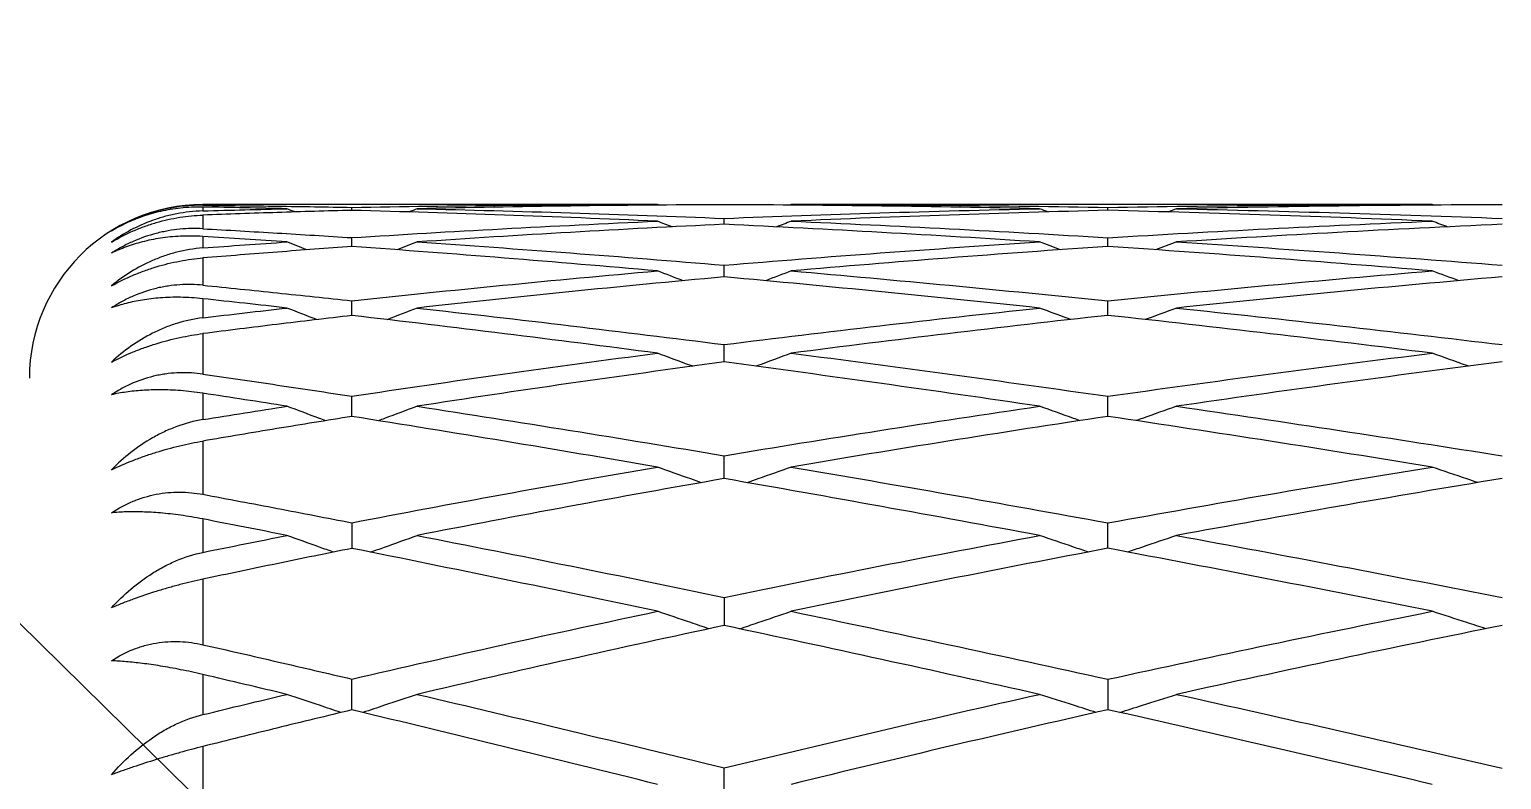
# Model space of a CAD drawing. Extents: x 6453 to 7582, y 0 to 827.
# Drawn here: x 6608.18 to 6616.67, y 231.45 to 235.77 of the extents above; entities that cross this region are included whole.
import ezdxf

# ---------------------------------------------------------------- set-up
doc = ezdxf.new("R2010")
doc.units = 0
doc.header["$LTSCALE"] = 30
doc.header["$MEASUREMENT"] = 0
doc.header["$PDMODE"] = 3
doc.header["$PDSIZE"] = -10
doc.layers.get('0').update_dxf_attribs({"linetype": 'CONTINUOUS'})
doc.layers.get('DEFPOINTS').update_dxf_attribs({"linetype": 'CONTINUOUS'})
doc.layers.add('1', color=7, linetype='CONTINUOUS')
doc.styles.add('Daelim Dimension', font='')
doc.styles.get('Daelim Dimension').set_extended_font_data('나눔고딕')
doc.dimstyles.new('DEFAULT', dxfattribs={"dimscale": 2, "dimtxt": 2, "dimasz": 2, "dimexe": 0, "dimexo": 2, "dimgap": 1, "dimtad": 1, "dimdec": 1, "dimzin": 9, "dimdsep": 46, "dimtxsty": 'Daelim Dimension', "dimcen": 0.5, "dimclrd": 252, "dimclre": 252, "dimclrt": 3, "dimadec": 1, "dimazin": 0, "dimtfac": 1, "dimtdec": 1, "dimtix": 1, "dimtmove": 0, "dimatfit": 3, "dimfxl": 1, "dimtolj": 1, "dimtzin": 1, "dimlwd": 9, "dimlwe": 9, "dimarcsym": 0})

# ---------------------------------------------------------------- blocks, each defined once
blk = doc.blocks.new('*D49')
at = {"color": 5, "lineweight": 9, "ltscale": 0.5, "transparency": 16777216}
for p, q in [((6677.3328, 220.0669), (6628.5483, 268.0055)), ((6604.9219, 241.1087), (6627.1712, 263.7506)), ((6649.4763, 191.7188), (6600.6918, 239.6574))]:
    blk.add_line(p, q, dxfattribs=at)
at = {"color": 5, "ltscale": 0.5, "transparency": 16777216}
for points in [[(6626.6957, 264.2179), (6627.6467, 263.2834), (6629.9748, 266.6037)], [(6604.4464, 241.5759), (6605.3974, 240.6414), (6602.1183, 238.2556)]]:
    blk.add_solid(points, dxfattribs=at)
at = {"layer": 'DEFPOINTS', "color": 0, "ltscale": 0.5, "transparency": 16777216}
for p in [(6629.9748, 266.6037), (6680.1858, 217.2633), (6652.3293, 188.9152)]:
    blk.add_point(p, dxfattribs=at)
at = {"color": 7, "ltscale": 0.5, "transparency": 16777216, "insert": (6610.7629, 257.6217), "char_height": 10, "attachment_point": 5, "rotation": 45.50109, "style": 'Daelim Dimension'}
blk.add_mtext('\\A1;40', dxfattribs=at)

msp = doc.modelspace()

# ---------------------------------------------------------------- linework, layer by layer
at = {"layer": '1', "color": 7, "linetype": 'Continuous', "lineweight": 18}
for p, q in [((6611.8053, 234.7633), (6609.1848, 234.7633)), ((6616.2713, 234.7633), (6612.577, 234.7633))]:
    msp.add_line(p, q, dxfattribs=at)
msp.add_arc((6609.1848, 233.7633), 1, 90, 180, dxfattribs=at)
for points, knots in [([(6609.1848, 234.7592), (6609.1411, 234.7596), (6609.0969, 234.7571), (6609.0297, 234.7485), (6609.0072, 234.7448), (6608.9731, 234.738), (6608.9617, 234.7355), (6608.9388, 234.73), (6608.9274, 234.7271), (6608.8707, 234.7114), (6608.8264, 234.6956), (6608.7618, 234.6673), (6608.7405, 234.657), (6608.7091, 234.6404), (6608.6986, 234.6347), (6608.6781, 234.6229), (6608.668, 234.6168), (6608.658, 234.6106)], [0, 0, 0, 0, 0.25, 0.25, 0.375, 0.375, 0.4375, 0.4375, 0.5, 0.5, 0.75, 0.75, 0.875, 0.875, 0.9375, 0.9375, 1, 1, 1, 1]), ([(6609.1848, 234.7269), (6609.1321, 234.7254), (6609.082, 234.7196), (6609.0097, 234.7055), (6608.9861, 234.7), (6608.9515, 234.6904), (6608.94, 234.687), (6608.9174, 234.6798), (6608.9062, 234.676), (6608.851, 234.6562), (6608.8094, 234.6376), (6608.7306, 234.5959), (6608.6934, 234.5727), (6608.658, 234.5475)], [0, 0, 0, 0, 0.25, 0.25, 0.375, 0.375, 0.4375, 0.4375, 0.5, 0.5, 0.75, 0.75, 1, 1, 1, 1]), ([(6608.658, 234.5475), (6608.6978, 234.5712), (6608.7393, 234.5925), (6608.804, 234.6206), (6608.8261, 234.6294), (6608.8709, 234.6456), (6608.8934, 234.6529), (6608.9609, 234.6725), (6609.0061, 234.6825), (6609.0741, 234.6934), (6609.0965, 234.6962), (6609.141, 234.7006), (6609.163, 234.702), (6609.1848, 234.7028)], [0, 0, 0, 0, 0.25, 0.25, 0.375, 0.375, 0.5, 0.5, 0.75, 0.75, 0.875, 0.875, 1, 1, 1, 1]), ([(6609.1848, 234.6239), (6609.1411, 234.6263), (6609.0969, 234.6256), (6609.0297, 234.6191), (6609.0072, 234.616), (6608.9731, 234.61), (6608.9617, 234.6078), (6608.9388, 234.6028), (6608.9274, 234.6001), (6608.8707, 234.5854), (6608.8264, 234.57), (6608.7618, 234.5416), (6608.7405, 234.5312), (6608.7091, 234.5143), (6608.6986, 234.5084), (6608.6781, 234.4963), (6608.668, 234.4901), (6608.658, 234.4837)], [0, 0, 0, 0, 0.25, 0.25, 0.375, 0.375, 0.4375, 0.4375, 0.5, 0.5, 0.75, 0.75, 0.875, 0.875, 0.9375, 0.9375, 1, 1, 1, 1]), ([(6609.1848, 234.5134), (6609.1321, 234.5095), (6609.082, 234.5009), (6609.0097, 234.4824), (6608.9861, 234.4754), (6608.9515, 234.4634), (6608.94, 234.4592), (6608.9174, 234.4504), (6608.9062, 234.4458), (6608.851, 234.4218), (6608.8094, 234.3997), (6608.7306, 234.3508), (6608.6934, 234.324), (6608.658, 234.2949)], [0, 0, 0, 0, 0.25, 0.25, 0.375, 0.375, 0.4375, 0.4375, 0.5, 0.5, 0.75, 0.75, 1, 1, 1, 1]), ([(6608.658, 234.2949), (6608.6978, 234.3173), (6608.7393, 234.3377), (6608.804, 234.3652), (6608.8261, 234.3739), (6608.8709, 234.3901), (6608.8934, 234.3975), (6608.9609, 234.4178), (6609.0061, 234.4288), (6609.0741, 234.4416), (6609.0965, 234.4452), (6609.141, 234.4512), (6609.163, 234.4536), (6609.1848, 234.4554)], [0, 0, 0, 0, 0.25, 0.25, 0.375, 0.375, 0.5, 0.5, 0.75, 0.75, 0.875, 0.875, 1, 1, 1, 1]), ([(6609.1848, 234.2984), (6609.1411, 234.3028), (6609.0969, 234.3038), (6609.0297, 234.2995), (6609.0072, 234.2972), (6608.9731, 234.2921), (6608.9617, 234.2901), (6608.9388, 234.2857), (6608.9274, 234.2832), (6608.8707, 234.2695), (6608.8264, 234.2547), (6608.7618, 234.2266), (6608.7405, 234.2162), (6608.7091, 234.1992), (6608.6986, 234.1932), (6608.6781, 234.181), (6608.668, 234.1746), (6608.658, 234.1681)], [0, 0, 0, 0, 0.25, 0.25, 0.375, 0.375, 0.4375, 0.4375, 0.5, 0.5, 0.75, 0.75, 0.875, 0.875, 0.9375, 0.9375, 1, 1, 1, 1]), ([(6609.1848, 234.1108), (6609.1321, 234.1045), (6609.082, 234.0934), (6609.0097, 234.0707), (6608.9861, 234.0622), (6608.9515, 234.048), (6608.94, 234.0431), (6608.9174, 234.0327), (6608.9062, 234.0273), (6608.851, 233.9994), (6608.8094, 233.9741), (6608.7306, 233.9186), (6608.6934, 233.8883), (6608.658, 233.8558)], [0, 0, 0, 0, 0.25, 0.25, 0.375, 0.375, 0.4375, 0.4375, 0.5, 0.5, 0.75, 0.75, 1, 1, 1, 1]), ([(6608.658, 233.8558), (6608.6978, 233.8767), (6608.7393, 233.8959), (6608.804, 233.9225), (6608.8261, 233.9309), (6608.8709, 233.947), (6608.8934, 233.9544), (6608.9609, 233.9752), (6609.0061, 233.987), (6609.0741, 234.0016), (6609.0965, 234.0059), (6609.141, 234.0135), (6609.163, 234.0168), (6609.1848, 234.0195)], [0, 0, 0, 0, 0.25, 0.25, 0.375, 0.375, 0.5, 0.5, 0.75, 0.75, 0.875, 0.875, 1, 1, 1, 1]), ([(6612.009, 233.8308), (6612.0051, 233.8323), (6611.937, 233.8575), (6611.8691, 233.8828), (6611.8053, 233.9068)], [0, 0, 0, 0, 0.057799, 1, 1, 1, 1]), ([(6612.1904, 233.856), (6612.1904, 233.8574), (6612.1904, 233.8908), (6612.1904, 233.9242), (6612.1904, 233.9562)], [0, 0, 0, 0, 0.042006, 1, 1, 1, 1]), ([(6612.577, 233.9068), (6612.5129, 233.8829), (6612.4448, 233.8577), (6612.3765, 233.8325), (6612.3727, 233.831)], [0, 0, 0, 0, 0.943897, 1, 1, 1, 1]), ([(6616.4834, 233.8313), (6616.4797, 233.8326), (6616.4088, 233.8577), (6616.3381, 233.8829), (6616.2713, 233.9068)], [0, 0, 0, 0, 0.052273, 1, 1, 1, 1]), ([(6609.1848, 233.7863), (6609.1411, 233.7926), (6609.0969, 233.7953), (6609.0297, 233.7933), (6609.0072, 233.7917), (6608.9731, 233.7875), (6608.9617, 233.7859), (6608.9388, 233.782), (6608.9274, 233.7798), (6608.8707, 233.7674), (6608.8264, 233.7533), (6608.7618, 233.7257), (6608.7405, 233.7155), (6608.7091, 233.6985), (6608.6986, 233.6926), (6608.6781, 233.6803), (6608.668, 233.6739), (6608.658, 233.6673)], [0, 0, 0, 0, 0.25, 0.25, 0.375, 0.375, 0.4375, 0.4375, 0.5, 0.5, 0.75, 0.75, 0.875, 0.875, 0.9375, 0.9375, 1, 1, 1, 1]), ([(6610.0441, 233.5418), (6610.0441, 233.5478), (6610.0441, 233.5868), (6610.0441, 233.6257), (6610.0441, 233.6586)], [0, 0, 0, 0, 0.153689, 1, 1, 1, 1]), ([(6614.4026, 233.5424), (6614.4026, 233.5481), (6614.4026, 233.5867), (6614.4026, 233.6253), (6614.4026, 233.6581)], [0, 0, 0, 0, 0.148094, 1, 1, 1, 1]), ([(6609.8923, 233.5172), (6609.8803, 233.5217), (6609.8057, 233.5495), (6609.7315, 233.5774), (6609.6694, 233.6009)], [0, 0, 0, 0, 0.161755, 1, 1, 1, 1]), ([(6610.4203, 233.6009), (6610.3576, 233.5774), (6610.2828, 233.5494), (6610.2081, 233.5217), (6610.1961, 233.5172)], [0, 0, 0, 0, 0.83928, 1, 1, 1, 1]), ([(6614.2419, 233.5175), (6614.2294, 233.5219), (6614.1512, 233.5496), (6614.0733, 233.5775), (6614.0079, 233.6009)], [0, 0, 0, 0, 0.158758, 1, 1, 1, 1]), ([(6614.7985, 233.6009), (6614.7329, 233.5775), (6614.6548, 233.5497), (6614.5764, 233.5221), (6614.5641, 233.5177)], [0, 0, 0, 0, 0.842749, 1, 1, 1, 1]), ([(6609.1848, 233.5237), (6609.1321, 233.5151), (6609.082, 233.5014), (6609.0097, 233.4748), (6608.9861, 233.465), (6608.9515, 233.4487), (6608.94, 233.443), (6608.9174, 233.4313), (6608.9062, 233.4251), (6608.851, 233.3936), (6608.8094, 233.3654), (6608.7306, 233.3038), (6608.6934, 233.2705), (6608.658, 233.2349)], [0, 0, 0, 0, 0.25, 0.25, 0.375, 0.375, 0.4375, 0.4375, 0.5, 0.5, 0.75, 0.75, 1, 1, 1, 1]), ([(6608.658, 233.2349), (6608.6978, 233.254), (6608.7393, 233.2719), (6608.804, 233.2972), (6608.8261, 233.3053), (6608.8709, 233.3211), (6608.8934, 233.3285), (6608.9609, 233.3495), (6609.0061, 233.3619), (6609.0741, 233.3782), (6609.0965, 233.3832), (6609.141, 233.3923), (6609.163, 233.3964), (6609.1848, 233.4001)], [0, 0, 0, 0, 0.25, 0.25, 0.375, 0.375, 0.5, 0.5, 0.75, 0.75, 0.875, 0.875, 1, 1, 1, 1]), ([(6612.1904, 233.1837), (6612.1904, 233.194), (6612.1904, 233.2379), (6612.1904, 233.2819), (6612.1904, 233.3156)], [0, 0, 0, 0, 0.23322, 1, 1, 1, 1]), ([(6612.0583, 233.1599), (6612.0379, 233.1671), (6611.9533, 233.1972), (6611.8691, 233.2273), (6611.8053, 233.2503)], [0, 0, 0, 0, 0.240501, 1, 1, 1, 1]), ([(6612.577, 233.2503), (6612.5129, 233.2274), (6612.4284, 233.1973), (6612.3436, 233.1673), (6612.3233, 233.1601)], [0, 0, 0, 0, 0.760744, 1, 1, 1, 1]), ([(6616.5348, 233.1604), (6616.5139, 233.1675), (6616.4258, 233.1974), (6616.3381, 233.2274), (6616.2713, 233.2503)], [0, 0, 0, 0, 0.23646, 1, 1, 1, 1]), ([(6608.658, 232.9867), (6608.6978, 233.013), (6608.7393, 233.0352), (6608.804, 233.062), (6608.8261, 233.0698), (6608.8709, 233.0833), (6608.8934, 233.0889), (6608.9609, 233.102), (6609.0061, 233.1061), (6609.0741, 233.1058), (6609.0965, 233.1047), (6609.141, 233.1004), (6609.163, 233.0972), (6609.1848, 233.0931)], [0, 0, 0, 0, 0.25, 0.25, 0.375, 0.375, 0.5, 0.5, 0.75, 0.75, 0.875, 0.875, 1, 1, 1, 1]), ([(6610.0441, 232.9292), (6610.0441, 232.8947), (6610.0441, 232.8454), (6610.0441, 232.7961), (6610.0441, 232.7813)], [0, 0, 0, 0, 0.6993, 1, 1, 1, 1]), ([(6614.4026, 232.7819), (6614.4026, 232.7964), (6614.4026, 232.8453), (6614.4026, 232.8942), (6614.4026, 232.9285)], [0, 0, 0, 0, 0.296471, 1, 1, 1, 1]), ([(6609.9383, 232.7596), (6609.9109, 232.7694), (6609.821, 232.8013), (6609.7315, 232.8335), (6609.6694, 232.8559)], [0, 0, 0, 0, 0.304484, 1, 1, 1, 1]), ([(6610.1501, 232.7597), (6610.1774, 232.7694), (6610.2675, 232.8013), (6610.3576, 232.8334), (6610.4203, 232.8559)], [0, 0, 0, 0, 0.303681, 1, 1, 1, 1]), ([(6614.2899, 232.76), (6614.2614, 232.7696), (6614.1671, 232.8015), (6614.0733, 232.8335), (6614.0079, 232.8559)], [0, 0, 0, 0, 0.301508, 1, 1, 1, 1]), ([(6614.7985, 232.8559), (6614.7329, 232.8335), (6614.6388, 232.8016), (6614.5443, 232.7698), (6614.5159, 232.7602)], [0, 0, 0, 0, 0.699408, 1, 1, 1, 1]), ([(6608.658, 232.4391), (6608.6934, 232.4773), (6608.7305, 232.5133), (6608.8091, 232.58), (6608.8505, 232.6108), (6608.9164, 232.6524), (6608.939, 232.6655), (6608.9855, 232.6899), (6609.0092, 232.7012), (6609.0818, 232.7316), (6609.1321, 232.7476), (6609.1848, 232.7584)], [0, 0, 0, 0, 0.25, 0.25, 0.5, 0.5, 0.625, 0.625, 0.75, 0.75, 1, 1, 1, 1]), ([(6609.1848, 232.6039), (6609.1411, 232.5946), (6609.0969, 232.5842), (6609.0297, 232.5667), (6609.0072, 232.5605), (6608.9731, 232.5508), (6608.9617, 232.5474), (6608.9388, 232.5406), (6608.9274, 232.5371), (6608.8707, 232.5194), (6608.8264, 232.5044), (6608.7618, 232.4807), (6608.7405, 232.4727), (6608.7091, 232.4602), (6608.6986, 232.456), (6608.6781, 232.4476), (6608.668, 232.4433), (6608.658, 232.4391)], [0, 0, 0, 0, 0.25, 0.25, 0.375, 0.375, 0.4375, 0.4375, 0.5, 0.5, 0.75, 0.75, 0.875, 0.875, 0.9375, 0.9375, 1, 1, 1, 1]), ([(6612.1904, 232.4992), (6612.1904, 232.4641), (6612.1904, 232.4101), (6612.1904, 232.356), (6612.1904, 232.337)], [0, 0, 0, 0, 0.64856, 1, 1, 1, 1]), ([(6612.1033, 232.3179), (6612.0679, 232.3298), (6611.9682, 232.3633), (6611.8691, 232.3969), (6611.8053, 232.4187)], [0, 0, 0, 0, 0.354813, 1, 1, 1, 1]), ([(6612.278, 232.318), (6612.3135, 232.3299), (6612.4134, 232.3634), (6612.5129, 232.397), (6612.577, 232.4187)], [0, 0, 0, 0, 0.354189, 1, 1, 1, 1]), ([(6616.5818, 232.3184), (6616.5452, 232.3301), (6616.4414, 232.3634), (6616.3381, 232.3969), (6616.2713, 232.4187)], [0, 0, 0, 0, 0.351715, 1, 1, 1, 1]), ([(6608.658, 232.1339), (6608.6978, 232.1599), (6608.7393, 232.1815), (6608.804, 232.2071), (6608.8261, 232.2145), (6608.8709, 232.227), (6608.8934, 232.2319), (6608.9609, 232.2433), (6609.0061, 232.246), (6609.0741, 232.2435), (6609.0965, 232.2415), (6609.141, 232.2355), (6609.163, 232.2315), (6609.1848, 232.2265)], [0, 0, 0, 0, 0.25, 0.25, 0.375, 0.375, 0.5, 0.5, 0.75, 0.75, 0.875, 0.875, 1, 1, 1, 1]), ([(6610.0441, 231.8506), (6610.0441, 231.8742), (6610.0441, 231.9333), (6610.0441, 231.9925), (6610.0441, 232.0281)], [0, 0, 0, 0, 0.397433, 1, 1, 1, 1]), ([(6614.4026, 232.0273), (6614.4026, 231.9918), (6614.4026, 231.9332), (6614.4026, 231.8746), (6614.4026, 231.8514)], [0, 0, 0, 0, 0.605864, 1, 1, 1, 1]), ([(6609.9808, 231.8352), (6609.9392, 231.8491), (6609.835, 231.8839), (6609.7315, 231.9189), (6609.6694, 231.94)], [0, 0, 0, 0, 0.399096, 1, 1, 1, 1]), ([(6610.4203, 231.94), (6610.3576, 231.9189), (6610.2533, 231.8838), (6610.1491, 231.8491), (6610.1075, 231.8353)], [0, 0, 0, 0, 0.601514, 1, 1, 1, 1]), ([(6614.3344, 231.8357), (6614.2911, 231.8494), (6614.1819, 231.8841), (6614.0733, 231.9189), (6614.0079, 231.94)], [0, 0, 0, 0, 0.396351, 1, 1, 1, 1]), ([(6614.4711, 231.8358), (6614.5145, 231.8495), (6614.6239, 231.8842), (6614.7329, 231.919), (6614.7985, 231.94)], [0, 0, 0, 0, 0.395931, 1, 1, 1, 1]), ([(6608.658, 231.4769), (6608.6934, 231.5175), (6608.7305, 231.5557), (6608.8091, 231.627), (6608.8505, 231.6601), (6608.9164, 231.7052), (6608.939, 231.7194), (6608.9855, 231.7462), (6609.0092, 231.7585), (6609.0818, 231.7923), (6609.1321, 231.8105), (6609.1848, 231.8233)], [0, 0, 0, 0, 0.25, 0.25, 0.5, 0.5, 0.625, 0.625, 0.75, 0.75, 1, 1, 1, 1]), ([(6609.1848, 231.6396), (6609.1411, 231.6286), (6609.0969, 231.6169), (6609.0297, 231.5981), (6609.0072, 231.5916), (6608.9731, 231.5816), (6608.9617, 231.5782), (6608.9388, 231.5713), (6608.9274, 231.5678), (6608.8707, 231.5503), (6608.8264, 231.536), (6608.7618, 231.5141), (6608.7405, 231.5067), (6608.7091, 231.4955), (6608.6986, 231.4918), (6608.6781, 231.4843), (6608.668, 231.4806), (6608.658, 231.4769)], [0, 0, 0, 0, 0.25, 0.25, 0.375, 0.375, 0.4375, 0.4375, 0.5, 0.5, 0.75, 0.75, 0.875, 0.875, 0.9375, 0.9375, 1, 1, 1, 1]), ([(6612.1904, 231.3252), (6612.1904, 231.3527), (6612.1904, 231.4163), (6612.1904, 231.4798), (6612.1904, 231.5158)], [0, 0, 0, 0, 0.433247, 1, 1, 1, 1])]:
    msp.add_open_spline(points, degree=3, knots=knots, dxfattribs=at)
for points in [[(6609.1848, 234.7491), (6609.14, 234.7499), (6609.0545, 234.7456), (6608.9386, 234.7257), (6608.8344, 234.6952), (6608.7416, 234.6571), (6608.685, 234.6267), (6608.658, 234.6106)], [(6609.1848, 234.7592), (6609.3277, 234.7579), (6609.6137, 234.7545), (6609.9005, 234.7498), (6610.0441, 234.7471)], [(6609.6694, 234.7393), (6609.5886, 234.7411), (6609.4269, 234.7446), (6609.2655, 234.7477), (6609.1848, 234.7491)], [(6610.0441, 234.7471), (6610.3362, 234.7525), (6610.9219, 234.7606), (6611.5104, 234.7633), (6611.8053, 234.7633)], [(6610.0441, 234.73), (6610.0441, 234.7357), (6610.0441, 234.7414), (6610.0441, 234.7471)], [(6612.1904, 234.7625), (6611.8939, 234.7614), (6611.3024, 234.7564), (6610.7138, 234.7459), (6610.4203, 234.7393)], [(6611.8158, 234.7591), (6611.8123, 234.7605), (6611.8088, 234.7619), (6611.8053, 234.7633)], [(6614.0079, 234.7393), (6613.7046, 234.7458), (6613.0983, 234.7562), (6612.4929, 234.7614), (6612.1904, 234.7625)], [(6612.577, 234.7633), (6612.5738, 234.762), (6612.5706, 234.7608), (6612.5674, 234.7596)], [(6612.577, 234.7633), (6612.8811, 234.7633), (6613.4895, 234.7605), (6614.0982, 234.7524), (6614.4026, 234.747)], [(6614.4026, 234.747), (6614.7044, 234.7523), (6615.3176, 234.7605), (6615.9502, 234.7633), (6616.2713, 234.7633)], [(6614.4026, 234.7301), (6614.4026, 234.7357), (6614.4026, 234.7414), (6614.4026, 234.747)], [(6616.6745, 234.7625), (6616.3615, 234.7614), (6615.7358, 234.7564), (6615.1108, 234.7459), (6614.7985, 234.7393)], [(6616.2822, 234.7592), (6616.2786, 234.7606), (6616.275, 234.7619), (6616.2713, 234.7633)], [(6609.1848, 234.7269), (6609.2655, 234.7292), (6609.4269, 234.7335), (6609.5886, 234.7375), (6609.6694, 234.7393)], [(6610.0441, 234.73), (6609.9005, 234.7262), (6609.6137, 234.7178), (6609.3277, 234.708), (6609.1848, 234.7028)], [(6609.716, 234.7205), (6609.7005, 234.7267), (6609.6849, 234.733), (6609.6694, 234.7393)], [(6611.8053, 234.6674), (6611.5106, 234.6804), (6610.9223, 234.7039), (6610.3364, 234.7222), (6610.0441, 234.73)], [(6610.0441, 234.5726), (6610.3278, 234.5907), (6610.905, 234.6247), (6611.5019, 234.654), (6611.8053, 234.6674)], [(6610.4203, 234.7393), (6610.4042, 234.7328), (6610.3881, 234.7264), (6610.372, 234.7199)], [(6610.4203, 234.7393), (6610.7142, 234.7327), (6611.3031, 234.7167), (6611.8943, 234.6955), (6612.1904, 234.6836)], [(6611.8914, 234.6337), (6611.8627, 234.6449), (6611.834, 234.6562), (6611.8053, 234.6674)], [(6612.1904, 234.6836), (6612.4852, 234.6954), (6613.0829, 234.7166), (6613.6969, 234.7326), (6614.0079, 234.7393)], [(6612.1904, 234.6497), (6612.1904, 234.661), (6612.1904, 234.6723), (6612.1904, 234.6836)], [(6612.577, 234.6674), (6612.5485, 234.6563), (6612.5199, 234.6452), (6612.4914, 234.6341)], [(6614.4026, 234.7301), (6614.0978, 234.7224), (6613.4887, 234.7044), (6612.8807, 234.6807), (6612.577, 234.6674)], [(6612.577, 234.6674), (6612.8811, 234.6541), (6613.4895, 234.6249), (6614.0982, 234.5907), (6614.4026, 234.5724)], [(6614.0591, 234.7196), (6614.0421, 234.7262), (6614.025, 234.7327), (6614.0079, 234.7393)], [(6616.2713, 234.6674), (6615.96, 234.6804), (6615.3373, 234.7039), (6614.7142, 234.7223), (6614.4026, 234.7301)], [(6614.4026, 234.5724), (6614.7074, 234.5907), (6615.3236, 234.6249), (6615.9532, 234.6541), (6616.2713, 234.6674)], [(6614.7985, 234.7393), (6614.7817, 234.7329), (6614.7649, 234.7265), (6614.7481, 234.7201)], [(6614.7985, 234.7393), (6615.1121, 234.7326), (6615.7384, 234.7166), (6616.3628, 234.6953), (6616.6745, 234.6835)], [(6616.3608, 234.634), (6616.331, 234.6451), (6616.3011, 234.6563), (6616.2713, 234.6674)], [(6609.1848, 234.5798), (6609.14, 234.5826), (6609.0545, 234.583), (6608.9386, 234.5711), (6608.8344, 234.5495), (6608.7416, 234.5204), (6608.685, 234.4966), (6608.658, 234.4837)], [(6609.1848, 234.6239), (6609.3277, 234.616), (6609.6137, 234.5995), (6609.9005, 234.5817), (6610.0441, 234.5726)], [(6609.6694, 234.5478), (6609.5886, 234.5533), (6609.4269, 234.5642), (6609.2655, 234.5746), (6609.1848, 234.5798)], [(6612.1904, 234.6497), (6611.8945, 234.6356), (6611.3036, 234.6045), (6610.7144, 234.5677), (6610.4203, 234.5478)], [(6614.0079, 234.5478), (6613.7047, 234.5673), (6613.0986, 234.6038), (6612.493, 234.6353), (6612.1904, 234.6497)], [(6616.6745, 234.6499), (6616.3548, 234.6354), (6615.7224, 234.6038), (6615.1041, 234.5673), (6614.7985, 234.5478)], [(6609.1848, 234.5134), (6609.2648, 234.5193), (6609.4255, 234.5309), (6609.5878, 234.5423), (6609.6694, 234.5478)], [(6610.0441, 234.5216), (6609.9007, 234.5113), (6609.614, 234.4899), (6609.3278, 234.4671), (6609.1848, 234.4554)], [(6609.7838, 234.5022), (6609.7456, 234.5174), (6609.7075, 234.5326), (6609.6694, 234.5478)], [(6610.0441, 234.5216), (6610.0441, 234.5386), (6610.0441, 234.5556), (6610.0441, 234.5726)], [(6611.8053, 234.3809), (6611.5106, 234.4067), (6610.9223, 234.4561), (6610.3364, 234.5006), (6610.0441, 234.5216)], [(6610.4203, 234.5478), (6610.3816, 234.5325), (6610.343, 234.5172), (6610.3043, 234.5019)], [(6610.4203, 234.5478), (6610.7142, 234.528), (6611.3032, 234.4857), (6611.8943, 234.4386), (6612.1904, 234.4138)], [(6612.1904, 234.4138), (6612.4864, 234.4386), (6613.0854, 234.4857), (6613.6981, 234.5279), (6614.0079, 234.5478)], [(6614.4026, 234.5218), (6614.0915, 234.5008), (6613.4762, 234.4562), (6612.8744, 234.4067), (6612.577, 234.3809)], [(6614.1294, 234.5018), (6614.0888, 234.5171), (6614.0483, 234.5325), (6614.0079, 234.5478)], [(6614.4026, 234.5218), (6614.4026, 234.5387), (6614.4026, 234.5555), (6614.4026, 234.5724)], [(6616.2713, 234.3809), (6615.9606, 234.4067), (6615.3384, 234.4561), (6614.7147, 234.5007), (6614.4026, 234.5218)], [(6614.7985, 234.5478), (6614.7582, 234.5326), (6614.7178, 234.5174), (6614.6774, 234.5022)], [(6614.7985, 234.5478), (6615.112, 234.5279), (6615.7382, 234.4855), (6616.3627, 234.4383), (6616.6745, 234.4136)], [(6612.1904, 234.3464), (6612.1904, 234.3689), (6612.1904, 234.3914), (6612.1904, 234.4138)], [(6610.0441, 234.2084), (6610.3303, 234.2394), (6610.91, 234.2992), (6611.5044, 234.3545), (6611.8053, 234.3809)], [(6612.1904, 234.3464), (6611.8879, 234.3188), (6611.2903, 234.2612), (6610.7078, 234.1991), (6610.4203, 234.167)], [(6611.9546, 234.3235), (6611.9047, 234.3426), (6611.8549, 234.3617), (6611.8053, 234.3809)], [(6614.0079, 234.167), (6613.7047, 234.1992), (6613.0986, 234.2613), (6612.493, 234.3188), (6612.1904, 234.3464)], [(6612.577, 234.3809), (6612.5273, 234.3619), (6612.4776, 234.3429), (6612.4278, 234.3239)], [(6612.577, 234.3809), (6612.8811, 234.3544), (6613.4895, 234.2991), (6614.0982, 234.2392), (6614.4026, 234.2081)], [(6614.4026, 234.2081), (6614.7066, 234.2391), (6615.3222, 234.299), (6615.9525, 234.3544), (6616.2713, 234.3809)], [(6616.6745, 234.3467), (6616.3542, 234.319), (6615.7212, 234.2613), (6615.1035, 234.1991), (6614.7985, 234.167)], [(6616.4266, 234.3239), (6616.3747, 234.3429), (6616.323, 234.3618), (6616.2713, 234.3809)], [(6609.1848, 234.2984), (6609.3277, 234.284), (6609.6138, 234.2546), (6609.9005, 234.224), (6610.0441, 234.2084)], [(6609.1848, 234.2207), (6609.14, 234.2255), (6609.0545, 234.2306), (6608.9386, 234.2269), (6608.8344, 234.2143), (6608.7416, 234.1947), (6608.685, 234.1776), (6608.658, 234.1681)], [(6609.6694, 234.167), (6609.5886, 234.1761), (6609.4269, 234.1942), (6609.2655, 234.2119), (6609.1848, 234.2207)], [(6609.1848, 234.1108), (6609.265, 234.1203), (6609.4259, 234.1392), (6609.5881, 234.1578), (6609.6694, 234.167)], [(6609.8414, 234.1), (6609.7839, 234.1223), (6609.7266, 234.1446), (6609.6694, 234.167)], [(6610.0441, 234.1241), (6610.0441, 234.1522), (6610.0441, 234.1803), (6610.0441, 234.2084)], [(6610.4203, 234.167), (6610.3624, 234.1445), (6610.3046, 234.1221), (6610.2468, 234.0998)], [(6610.4203, 234.167), (6610.7143, 234.1341), (6611.3033, 234.0661), (6611.8944, 233.9935), (6612.1904, 233.9562)], [(6612.1904, 233.9562), (6612.4856, 233.9934), (6613.0837, 234.0658), (6613.6973, 234.134), (6614.0079, 234.167)], [(6614.1893, 234.0999), (6614.1286, 234.1222), (6614.0682, 234.1446), (6614.0079, 234.167)], [(6614.4026, 234.1245), (6614.4026, 234.1523), (6614.4026, 234.1802), (6614.4026, 234.2081)], [(6614.7985, 234.167), (6614.7382, 234.1447), (6614.6778, 234.1225), (6614.6172, 234.1003)], [(6614.7985, 234.167), (6615.112, 234.134), (6615.7381, 234.0657), (6616.3627, 233.9931), (6616.6745, 233.9558)], [(6610.0441, 234.1241), (6609.8989, 234.1072), (6609.6105, 234.0729), (6609.3261, 234.0375), (6609.1848, 234.0195)], [(6611.8053, 233.9068), (6611.5106, 233.9452), (6610.9223, 234.0199), (6610.3364, 234.0901), (6610.0441, 234.1241)], [(6614.4026, 234.1245), (6614.0908, 234.0904), (6613.4748, 234.0199), (6612.8738, 233.9451), (6612.577, 233.9068)], [(6616.2713, 233.9068), (6615.9606, 233.9452), (6615.3383, 234.0199), (6614.7147, 234.0904), (6614.4026, 234.1245)], [(6610.0441, 233.6586), (6610.3293, 233.7019), (6610.908, 233.7865), (6611.5034, 233.8674), (6611.8053, 233.9068)], [(6612.577, 233.9068), (6612.8811, 233.8675), (6613.4895, 233.7866), (6614.0982, 233.7016), (6614.4026, 233.6581)], [(6614.4026, 233.6581), (6614.7067, 233.7015), (6615.3222, 233.7865), (6615.9525, 233.8674), (6616.2713, 233.9068)], [(6612.1904, 233.8559), (6611.887, 233.8154), (6611.2886, 233.7322), (6610.7069, 233.6453), (6610.4203, 233.6009)], [(6614.0079, 233.6009), (6613.7047, 233.6455), (6613.0986, 233.7326), (6612.493, 233.8156), (6612.1904, 233.8559)], [(6616.6745, 233.8564), (6616.3542, 233.8158), (6615.7213, 233.7326), (6615.1036, 233.6454), (6614.7985, 233.6009)], [(6609.1848, 233.7863), (6609.3277, 233.7655), (6609.6138, 233.7235), (6609.9005, 233.6804), (6610.0441, 233.6586)], [(6609.1848, 233.6758), (6609.14, 233.6826), (6609.0545, 233.6923), (6608.9386, 233.6968), (6608.8344, 233.6934), (6608.7416, 233.6835), (6608.685, 233.6732), (6608.658, 233.6673)], [(6609.6694, 233.6009), (6609.5886, 233.6136), (6609.4269, 233.6387), (6609.2655, 233.6635), (6609.1848, 233.6758)], [(6609.1848, 233.5237), (6609.2649, 233.5367), (6609.4257, 233.5626), (6609.588, 233.5882), (6609.6694, 233.6009)], [(6610.4203, 233.6009), (6610.7143, 233.5555), (6611.3033, 233.4624), (6611.8944, 233.3652), (6612.1904, 233.3156)], [(6612.1904, 233.3156), (6612.4858, 233.365), (6613.0841, 233.462), (6613.6975, 233.5553), (6614.0079, 233.6009)], [(6614.7985, 233.6009), (6615.1119, 233.5552), (6615.738, 233.4618), (6616.3626, 233.3646), (6616.6745, 233.3151)], [(6610.0441, 233.5418), (6609.8987, 233.5187), (6609.61, 233.4718), (6609.3258, 233.4242), (6609.1848, 233.4001)], [(6611.8053, 233.2503), (6611.5106, 233.3009), (6610.9223, 233.4002), (6610.3364, 233.4953), (6610.0441, 233.5418)], [(6614.4026, 233.5424), (6614.0916, 233.4957), (6613.4764, 233.4003), (6612.8746, 233.301), (6612.577, 233.2503)], [(6616.2713, 233.2503), (6615.9606, 233.3009), (6615.3383, 233.4001), (6614.7147, 233.4956), (6614.4026, 233.5424)], [(6610.0441, 232.9292), (6610.3294, 232.9843), (6610.9082, 233.0931), (6611.5035, 233.1985), (6611.8053, 233.2503)], [(6612.577, 233.2503), (6612.8811, 233.1986), (6613.4895, 233.0931), (6614.0982, 232.984), (6614.4026, 232.9285)], [(6614.4026, 232.9285), (6614.7076, 232.984), (6615.3241, 233.0932), (6615.9535, 233.1986), (6616.2713, 233.2503)], [(6612.1904, 233.1837), (6611.8876, 233.1308), (6611.2897, 233.0232), (6610.7075, 232.9122), (6610.4203, 232.8559)], [(6614.0079, 232.8559), (6613.7047, 232.9124), (6613.0986, 233.0235), (6612.493, 233.1309), (6612.1904, 233.1837)], [(6616.6745, 233.1842), (6616.3548, 233.1313), (6615.7224, 233.0236), (6615.1041, 232.9123), (6614.7985, 232.8559)], [(6609.1848, 233.0931), (6609.3277, 233.0663), (6609.6138, 233.0121), (6609.9005, 232.957), (6610.0441, 232.9292)], [(6609.1848, 232.9511), (6609.14, 232.9598), (6609.0545, 232.9739), (6608.9386, 232.9867), (6608.8344, 232.9925), (6608.7416, 232.9924), (6608.685, 232.9891), (6608.658, 232.9867)], [(6609.6694, 232.8559), (6609.5886, 232.8719), (6609.4269, 232.9038), (6609.2655, 232.9354), (6609.1848, 232.9511)], [(6609.1848, 232.7584), (6609.2649, 232.7748), (6609.4258, 232.8074), (6609.588, 232.8398), (6609.6694, 232.8559)], [(6610.4203, 232.8559), (6610.7143, 232.7983), (6611.3032, 232.6812), (6611.8943, 232.5604), (6612.1904, 232.4992)], [(6612.1904, 232.4992), (6612.4872, 232.5605), (6613.0868, 232.6813), (6613.6989, 232.7983), (6614.0079, 232.8559)], [(6614.7985, 232.8559), (6615.1119, 232.798), (6615.738, 232.6805), (6616.3626, 232.5597), (6616.6745, 232.4985)], [(6610.0441, 232.7813), (6609.8988, 232.7521), (6609.6104, 232.6933), (6609.326, 232.6338), (6609.1848, 232.6039)], [(6611.8053, 232.4187), (6611.5106, 232.4809), (6610.9223, 232.6036), (6610.3364, 232.7227), (6610.0441, 232.7813)], [(6614.4026, 232.7819), (6614.0932, 232.7235), (6613.4795, 232.6044), (6612.8761, 232.4813), (6612.577, 232.4187)], [(6616.2713, 232.4187), (6615.9606, 232.4809), (6615.3383, 232.6036), (6614.7147, 232.723), (6614.4026, 232.7819)], [(6610.0441, 232.0281), (6610.3309, 232.0949), (6610.9112, 232.2268), (6611.505, 232.3553), (6611.8053, 232.4187)], [(6612.577, 232.4187), (6612.8811, 232.3551), (6613.4895, 232.2262), (6614.0982, 232.0941), (6614.4026, 232.0273)], [(6614.4026, 232.0273), (6614.7135, 232.0955), (6615.336, 232.2288), (6615.9594, 232.3564), (6616.2713, 232.4187)], [(6612.1904, 232.337), (6611.8889, 232.2726), (6611.2924, 232.1419), (6610.7088, 232.0079), (6610.4203, 231.94)], [(6614.0079, 231.94), (6613.7047, 232.0077), (6613.0986, 232.1417), (6612.493, 232.2724), (6612.1904, 232.337)], [(6616.6745, 232.3376), (6616.3618, 232.2743), (6615.7363, 232.1448), (6615.1111, 232.0093), (6614.7985, 231.94)], [(6609.1848, 232.2265), (6609.3277, 232.1939), (6609.6137, 232.1281), (6609.9005, 232.0616), (6610.0441, 232.0281)], [(6609.1848, 232.0545), (6609.14, 232.0651), (6609.0545, 232.0835), (6608.9386, 232.1043), (6608.8344, 232.1192), (6608.7416, 232.129), (6608.685, 232.1327), (6608.658, 232.1339)], [(6609.6694, 231.94), (6609.5885, 231.9592), (6609.4269, 231.9975), (6609.2655, 232.0356), (6609.1848, 232.0545)], [(6609.1848, 231.8233), (6609.265, 231.8429), (6609.426, 231.8819), (6609.5881, 231.9207), (6609.6694, 231.94)], [(6610.4203, 231.94), (6610.7142, 231.8709), (6611.3032, 231.731), (6611.8943, 231.588), (6612.1904, 231.5158)], [(6612.1904, 231.5158), (6612.4923, 231.5893), (6613.097, 231.7335), (6613.704, 231.8721), (6614.0079, 231.94)], [(6614.7985, 231.94), (6615.1119, 231.8706), (6615.7381, 231.7302), (6616.3626, 231.5872), (6616.6745, 231.515)], [(6610.0441, 231.8506), (6609.8992, 231.8159), (6609.6111, 231.7459), (6609.3264, 231.6752), (6609.1848, 231.6396)], [(6611.8053, 231.4211), (6611.5105, 231.4942), (6610.9222, 231.639), (6610.3364, 231.7806), (6610.0441, 231.8506)], [(6614.4026, 231.8514), (6614.0977, 231.7826), (6613.4885, 231.6421), (6612.8806, 231.4957), (6612.577, 231.4211)], [(6616.2713, 231.4211), (6615.9606, 231.4941), (6615.3384, 231.6389), (6614.7147, 231.7811), (6614.4026, 231.8514)]]:
    msp.add_open_spline(points, degree=3, dxfattribs=at)
at = {"layer": '1', "color": 7, "linetype": 'Continuous', "lineweight": 13}
msp.add_open_spline([(6609.1848, 234.7633), (6609.1848, 234.7592)], degree=1, dxfattribs=at)
for points, weights in [([(6609.1848, 234.7491), (6609.1848, 234.7406), (6609.1848, 234.7269)], [1, 0.999926457479, 1]), ([(6609.1848, 234.7028), (6609.1848, 234.6715), (6609.1848, 234.6239)], [1, 0.999767428635, 1]), ([(6609.1848, 234.5798), (6609.1848, 234.5491), (6609.1848, 234.5134)], [1, 0.999926457479, 1]), ([(6609.1848, 234.4554), (6609.1848, 234.3848), (6609.1848, 234.2984)], [1, 0.999767428635, 1]), ([(6609.1848, 234.2207), (6609.1848, 234.1682), (6609.1848, 234.1108)], [1, 0.999926457479, 1]), ([(6609.1848, 234.0195), (6609.1848, 233.9106), (6609.1848, 233.7863)], [1, 0.999767428635, 1]), ([(6609.1848, 233.6758), (6609.1848, 233.6021), (6609.1848, 233.5237)], [1, 0.999926457479, 1]), ([(6609.1848, 233.4001), (6609.1848, 233.254), (6609.1848, 233.0931)], [1, 0.999767428635, 1]), ([(6609.1848, 232.9511), (6609.1848, 232.857), (6609.1848, 232.7584)], [1, 0.999926457479, 1]), ([(6609.1848, 232.6039), (6609.1848, 232.4223), (6609.1848, 232.2265)], [1, 0.999767428635, 1]), ([(6609.1848, 232.0545), (6609.1848, 231.9411), (6609.1848, 231.8233)], [1, 0.999926457479, 1]), ([(6609.1848, 231.6396), (6609.1848, 231.4244), (6609.1848, 231.196)], [1, 0.999767428635, 1])]:
    msp.add_rational_spline(points, weights, degree=2, dxfattribs=at)

# ---------------------------------------------------------------- dimensions: what is measured, and where the dimension line sits
at = {"color": 5, "ltscale": 0.5}
dim = msp.add_aligned_dim(p1=(6652.3293, 188.9152), p2=(6680.1858, 217.2633), distance=70.3962, dimstyle='DEFAULT', override={"dimtxt": 5, "dimexe": 1, "dimdec": 0, "dimclrd": 5, "dimclre": 5, "dimclrt": 7}, dxfattribs=at)
dim.commit()
dim.dimension.update_dxf_attribs({"geometry": '*D49', "text_midpoint": (6610.7629, 257.6217)})

doc.saveas('drawing.dxf')
